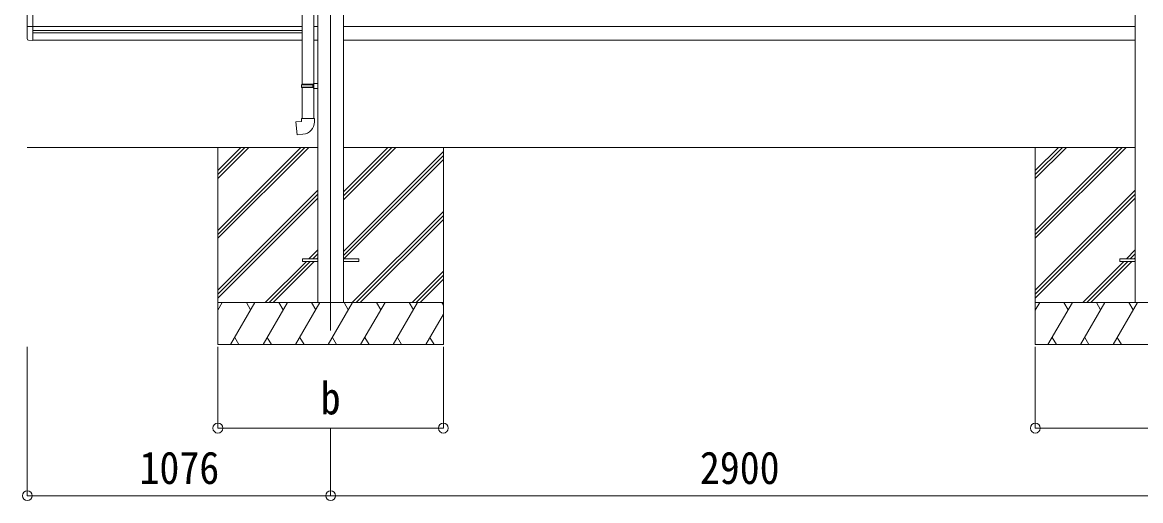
# Model space of a CAD drawing. Units: millimetres at full size, sheet at 1:35. Extents: x -9783 to 9892, y -6828 to 6752.
# Drawn here: x -2912 to 1055, y -1951 to -253 of the extents above; entities that cross this region are included whole.
import ezdxf
from ezdxf.enums import TextEntityAlignment as Align

# ---------------------------------------------------------------- set-up
doc = ezdxf.new("R2010")
doc.units = ezdxf.units.MM
doc.header["$LTSCALE"] = 35
doc.header["$PDMODE"] = 32
doc.header["$PDSIZE"] = 35
for name, color, linetype, lineweight in [('0-0_0', 7, 'Continuous', 9), ('0-1_本体', 4, 'Continuous', 9), ('0-2_部品', 7, 'Continuous', 9), ('0-8_PARTS2', 2, 'Continuous', 9), ('0-A_寸法', 6, 'Continuous', 9), ('1-1_GLASS', 4, 'Continuous', 9), ('1-2_GLASS_SEAL', 7, 'Continuous', 9)]:
    doc.layers.add(name, color=color, linetype=linetype, lineweight=lineweight)
doc.styles.add('ＭＳ ゴシック', font='')
doc.styles.get('ＭＳ ゴシック').set_extended_font_data('MS Gothic')

msp = doc.modelspace()

# ---------------------------------------------------------------- linework, layer by layer
at = {"layer": '0-0_0'}
for p, q in [((-2894.72, -696.92), (-1863.92, -696.92)), ((-2218.72, -696.92), (-2218.72, -1396.92)), ((-2218.72, -991.1), (-1924.54, -696.92)), ((-2218.72, -1005.24), (-1910.4, -696.92)), ((-2218.72, -1019.38), (-1896.26, -696.92)), ((-2218.72, -807.25), (-2108.39, -696.92)), ((-2218.72, -793.11), (-2122.53, -696.92)), ((-2218.72, -778.97), (-2136.68, -696.92)), ((-1773.52, -696.92), (1036.08, -696.92)), ((-1773.52, -882.55), (-1587.89, -696.92)), ((-1773.52, -868.41), (-1602.03, -696.92)), ((-1773.52, -854.27), (-1616.18, -696.92)), ((-1773.52, -1066.4), (-1418.72, -711.6)), ((-1418.72, -696.92), (-1418.72, -1396.92)), ((681.28, -696.92), (681.28, -1396.92)), ((681.28, -991.1), (975.46, -696.92)), ((681.28, -1005.24), (989.6, -696.92)), ((681.28, -1019.38), (1003.74, -696.92)), ((681.28, -807.25), (791.61, -696.92)), ((681.28, -793.11), (777.47, -696.92)), ((681.28, -778.97), (763.32, -696.92)), ((-1773.52, -1080.54), (-1418.72, -725.74)), ((-1771.26, -1092.42), (-1418.72, -739.89)), ((-2218.72, -1203.23), (-1863.92, -848.43)), ((-2218.72, -1217.37), (-1863.92, -862.57)), ((681.28, -1203.23), (1036.08, -848.43)), ((681.28, -1217.37), (1036.08, -862.57)), ((-2218.72, -1231.52), (-1863.92, -876.72)), ((681.28, -1231.52), (1036.08, -876.72)), ((-1741.92, -1246.92), (-1418.72, -923.73)), ((-1727.77, -1246.92), (-1418.72, -937.87)), ((-1713.63, -1246.92), (-1418.72, -952.02)), ((-1895.78, -1092.42), (-1863.92, -1060.56)), ((1004.22, -1092.42), (1036.08, -1060.56)), ((-2050.28, -1246.92), (-1904.78, -1101.42)), ((-2036.14, -1246.92), (-1890.64, -1101.42)), ((-2022, -1246.92), (-1876.5, -1101.42)), ((-1881.64, -1092.42), (-1863.92, -1074.71)), ((-1867.5, -1092.42), (-1863.92, -1088.85)), ((849.72, -1246.92), (995.22, -1101.42)), ((863.86, -1246.92), (1009.36, -1101.42)), ((878, -1246.92), (1023.5, -1101.42)), ((1018.36, -1092.42), (1036.08, -1074.71)), ((1032.5, -1092.42), (1036.08, -1088.85)), ((-1529.78, -1246.92), (-1418.72, -1135.86)), ((-1515.64, -1246.92), (-1418.72, -1150.01)), ((-1501.5, -1246.92), (-1418.72, -1164.15)), ((-1418.72, -1246.92), (-2218.72, -1246.92)), ((-2218.72, -1274.42), (-2202.84, -1246.92)), ((-2173.98, -1396.92), (-2087.38, -1246.92)), ((-2102.38, -1272.9), (-2117.38, -1246.92)), ((-2058.51, -1396.92), (-1971.9, -1246.92)), ((-1986.91, -1272.9), (-2001.91, -1246.92)), ((-1943.04, -1396.92), (-1856.43, -1246.92)), ((-1871.44, -1272.9), (-1886.44, -1246.92)), ((-1827.57, -1396.92), (-1740.96, -1246.92)), ((-1755.97, -1272.9), (-1770.97, -1246.92)), ((-1712.1, -1396.92), (-1625.49, -1246.92)), ((-1640.5, -1272.9), (-1655.5, -1246.92)), ((-1596.63, -1396.92), (-1510.02, -1246.92)), ((-1540.02, -1246.92), (-1525.02, -1272.9)), ((-1424.56, -1246.92), (-1418.72, -1257.02)), ((1481.28, -1246.92), (681.28, -1246.92)), ((681.28, -1274.42), (697.16, -1246.92)), ((726.02, -1396.92), (812.62, -1246.92)), ((797.62, -1272.9), (782.62, -1246.92)), ((841.49, -1396.92), (928.1, -1246.92)), ((913.09, -1272.9), (898.09, -1246.92)), ((956.96, -1396.92), (1043.57, -1246.92)), ((1028.56, -1272.9), (1013.56, -1246.92)), ((-1481.16, -1396.92), (-1418.72, -1288.78)), ((-2158.98, -1370.94), (-2143.98, -1396.92)), ((-2043.51, -1370.94), (-2028.51, -1396.92)), ((-1928.04, -1370.94), (-1913.04, -1396.92)), ((-1812.57, -1370.94), (-1797.57, -1396.92)), ((-1697.1, -1370.94), (-1682.1, -1396.92)), ((-1581.63, -1370.94), (-1566.63, -1396.92)), ((-1466.16, -1370.94), (-1451.16, -1396.92)), ((741.02, -1370.94), (756.02, -1396.92)), ((856.49, -1370.94), (871.49, -1396.92)), ((971.96, -1370.94), (986.96, -1396.92)), ((-2218.72, -1396.92), (-1418.72, -1396.92)), ((681.28, -1396.92), (1481.28, -1396.92))]:
    msp.add_line(p, q, dxfattribs=at)
at = {"layer": '0-1_本体'}
for p, q in [((-1863.92, 1629.46), (-1863.92, -1246.92)), ((-1773.52, 1629.46), (-1773.52, -1246.92)), ((1036.08, 1629.46), (1036.08, -1246.92))]:
    msp.add_line(p, q, dxfattribs=at)
at = {"layer": '0-2_部品'}
for p, q in [((-1919.72, 360.83), (-1919.72, -472.33)), ((-1877.72, 358.27), (-1877.72, -469.77)), ((-1921.72, -474.33), (-1920.72, -472.33)), ((-1921.72, -474.33), (-1877.72, -474.33)), ((-1921.72, -474.33), (-1921.72, -482.33)), ((-1920.72, -472.33), (-1877.72, -472.33)), ((-1882.2, -474.33), (-1882.63, -472.33)), ((-1879.72, -469.83), (-1863.72, -469.36)), ((-1879.72, -471.83), (-1879.72, -469.83)), ((-1879.72, -471.83), (-1877.72, -471.83)), ((-1863.72, -469.36), (-1863.72, -487.3)), ((-1921.72, -482.33), (-1877.72, -482.33)), ((-1921.72, -482.33), (-1920.72, -484.33)), ((-1920.72, -484.33), (-1877.72, -484.33)), ((-1919.72, -484.33), (-1919.72, -594.33)), ((-1879.72, -486.83), (-1879.72, -484.83)), ((-1879.72, -486.83), (-1863.72, -487.3)), ((-1877.72, -486.89), (-1877.72, -594.33)), ((-1921.72, -594.33), (-1875.72, -594.33)), ((-1921.72, -604.33), (-1921.72, -594.33)), ((-1875.72, -594.33), (-1875.72, -605.24))]:
    msp.add_line(p, q, dxfattribs=at)
at = {"layer": '0-2_部品', "color": 4}
for p, q in [((-1918.52, -1092.42), (-1918.52, -1101.42)), ((-1863.72, -1092.42), (-1918.52, -1092.42)), ((-1863.72, -1101.42), (-1918.52, -1101.42)), ((-1718.92, -1092.42), (-1773.72, -1092.42)), ((981.48, -1092.42), (981.48, -1101.42)), ((1036.28, -1092.42), (981.48, -1092.42)), ((1036.28, -1101.42), (981.48, -1101.42))]:
    msp.add_line(p, q, dxfattribs=at)
at = {"layer": '0-2_部品'}
for points in [[(-1882.2, -474.33), (-1882.2, -482.33), (-1882.63, -484.33)], [(-1879.72, -484.83), (-1877.72, -484.83), (-1877.72, -471.83)], [(-1916.8, -650.07), (-1937.64, -651.9), (-1941.65, -606.07), (-1921.72, -604.33)]]:
    msp.add_lwpolyline(points, dxfattribs=at)
at = {"layer": '0-2_部品', "color": 4}
msp.add_lwpolyline([(-1718.92, -1092.42), (-1718.92, -1101.42), (-1773.72, -1101.42)], dxfattribs=at)
at = {"layer": '0-2_部品'}
msp.add_arc((-1920.72, -605.24), 45, 275, 0, dxfattribs=at)
at = {"layer": '0-8_PARTS2'}
msp.add_line((-1818.72, 1603.08), (-1818.72, -1346.92), dxfattribs=at)
at = {"layer": '0-A_寸法'}
for p, q in [((-2894.72, -1933.29), (-2894.72, -1404.34)), ((-2218.72, -1693.31), (-2218.72, -1404.34)), ((-1418.72, -1693.31), (-1418.72, -1404.34)), ((681.28, -1693.31), (681.28, -1404.34)), ((-2218.72, -1693.31), (-1418.72, -1693.31)), ((-1818.72, -1933.29), (-1818.72, -1693.31)), ((681.28, -1693.31), (1481.28, -1693.31)), ((-2894.72, -1933.29), (-1818.72, -1933.29)), ((-1818.72, -1933.29), (1081.28, -1933.29))]:
    msp.add_line(p, q, dxfattribs=at)
for p in [(-2218.72, -1693.31), (-1418.72, -1693.31), (681.28, -1693.31), (-2894.72, -1933.29), (-1818.72, -1933.29)]:
    msp.add_point(p, dxfattribs=at)
at = {"layer": '1-1_GLASS'}
for p, q in [((-2874.72, 1557.46), (-2874.72, -316.53)), ((-2894.72, 1508.27), (-2894.72, -267.34)), ((-2874.72, -267.53), (-1919.92, -267.53)), ((-1877.92, -267.53), (-1863.92, -267.53)), ((-1773.52, -267.53), (1036.08, -267.53)), ((-2874.72, -281.03), (-1921.92, -281.03)), ((-2874.72, -290.03), (-1919.92, -290.03)), ((-2874.72, -316.03), (-1919.92, -316.03)), ((-1877.92, -316.03), (-1863.92, -316.03)), ((-1773.52, -316.03), (1036.08, -316.03))]:
    msp.add_line(p, q, dxfattribs=at)
at = {"layer": '1-2_GLASS_SEAL'}
for p, q in [((-2874.72, -267.34), (-2895.22, -267.34)), ((-2895.22, -310.24), (-2895.22, -267.34)), ((-2874.72, -316.54), (-2890.01, -315.74))]:
    msp.add_line(p, q, dxfattribs=at)
msp.add_arc((-2889.72, -310.24), 5.5, 180, 267, dxfattribs=at)

# ---------------------------------------------------------------- texts
at = {"layer": '0-A_寸法', "color": 7, "style": 'ＭＳ ゴシック', "width": 0.9}
for s, p in [('b', (-1853.72, -1678.81)), ('1076', (-2496.72, -1926.29)), ('2900', (-508.72, -1926.29))]:
    msp.add_text(s, height=115.5, dxfattribs=at).set_placement(p, align=Align.BOTTOM_LEFT)

doc.saveas('drawing.dxf')
